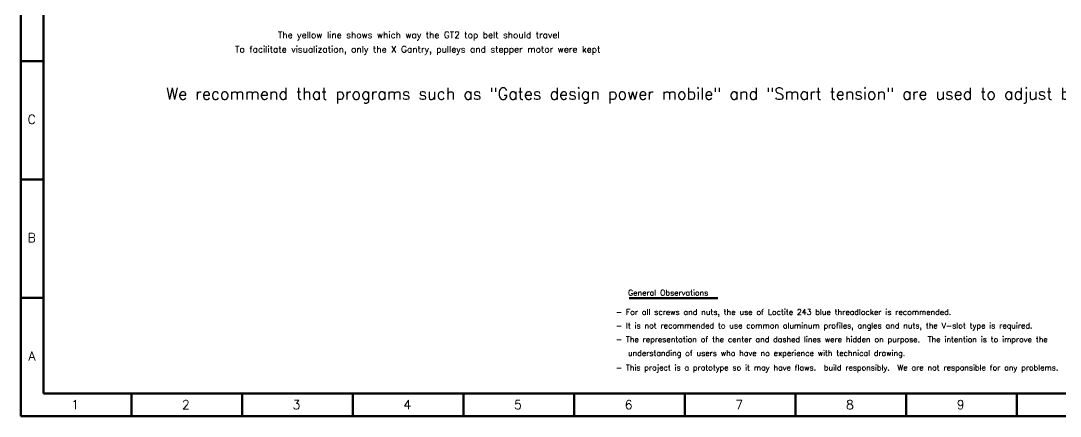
# Model space of a CAD drawing. Extents: x 23762 to 25598, y -7321 to -6014.
# Drawn here: x 23762 to 24912, y -7321 to -6884 of the extents above; entities that cross this region are included whole.
import ezdxf

# ---------------------------------------------------------------- set-up
doc = ezdxf.new("R2010")
doc.units = 0
doc.layers.add('Cotas', color=90, linetype='Continuous')
doc.layers.add('Peças Usinadas', color=120, linetype='Continuous', lineweight=50)
doc.styles.get("Standard").update_dxf_attribs({"font": 'romans.shx'})

msp = doc.modelspace()

# ---------------------------------------------------------------- linework, layer by layer
at = {"layer": 'Peças Usinadas'}
for p, q in [((23787.3, -6928.9), (23762.3, -6928.9)), ((23787.3, -7059.6), (23762.3, -7059.6)), ((23787.3, -7190.3), (23762.3, -7190.3)), ((23884.7, -7296), (23884.7, -7321)), ((24007, -7296), (24007, -7321)), ((24129.4, -7296), (24129.4, -7321)), ((24251.8, -7296), (24251.8, -7321)), ((24374.2, -7296), (24374.2, -7321)), ((24496.6, -7296), (24496.6, -7321)), ((24619, -7296), (24619, -7321)), ((24741.3, -7296), (24741.3, -7321)), ((24863.7, -7296), (24863.7, -7321))]:
    msp.add_line(p, q, dxfattribs=at)
at = {"layer": 'Peças Usinadas', "color": 1}
msp.add_line((24434.8, -7190.7), (24533, -7190.7), dxfattribs=at)
at = {"layer": 'Peças Usinadas', "flags": 128}
for points in [[(23762.3, -7321), (25598, -7321), (25598, -6013.9), (23762.3, -6013.9)], [(23787.3, -7296), (25573, -7296), (25573, -6038.9), (23787.3, -6038.9)]]:
    msp.add_lwpolyline(points, close=True, dxfattribs=at)

# ---------------------------------------------------------------- texts
at = {"layer": 'Cotas', "color": 7}
for s, p in [('The yellow line shows which way the GT2 top belt should travel', (24046.5, -6903.5)), ('To facilitate visualization, only the X Gantry, pulleys and stepper motor were kept', (23999.2, -6919.4))]:
    msp.add_text(s, height=7.2, dxfattribs=at).set_placement(p)
at = {"layer": 'Cotas', "color": 1}
for s, height, p in [('We recommend that programs such as "Gates design power mobile" and "Smart tension" are used to adjust belts tensioning through resonance', 13, (23922.9, -6971.3)), ('General Observations', 6.25, (24433.8, -7187.8)), ('- For all screws and nuts, the use of Loctite 243 blue threadlocker is recommended.', 6.25, (24420.1, -7209.1)), ('- It is not recommended to use common aluminum profiles, angles and nuts, the V-slot type is required.', 6.25, (24420.1, -7224.1)), ('- The representation of the center and dashed lines were hidden on purpose.  The intention is to improve the', 6.25, (24420.1, -7239.3)), ('understanding of users who have no experience with technical drawing.', 6.25, (24433.7, -7254.5)), ('- This project is a prototype so it may have flaws.  build responsibly.  We are not responsible for any problems.', 6.25, (24420.1, -7270.5))]:
    msp.add_text(s, height=height, dxfattribs=at).set_placement(p)
at = {"layer": 'Cotas'}
for s, p in [('C', (23769.8, -6998.2)), ('B', (23769.8, -7128.9)), ('A', (23770.8, -7259.6)), ('1', (23818.1, -7313.3)), ('2', (23940.5, -7313.3)), ('3', (24062.9, -7313.3)), ('4', (24185.3, -7313.3)), ('5', (24307.7, -7313.3)), ('6', (24430.1, -7313.3)), ('7', (24552.4, -7313.3)), ('8', (24674.8, -7313.3)), ('9', (24797.2, -7313.3))]:
    msp.add_text(s, height=10, dxfattribs=at).set_placement(p)

doc.saveas('drawing.dxf')
